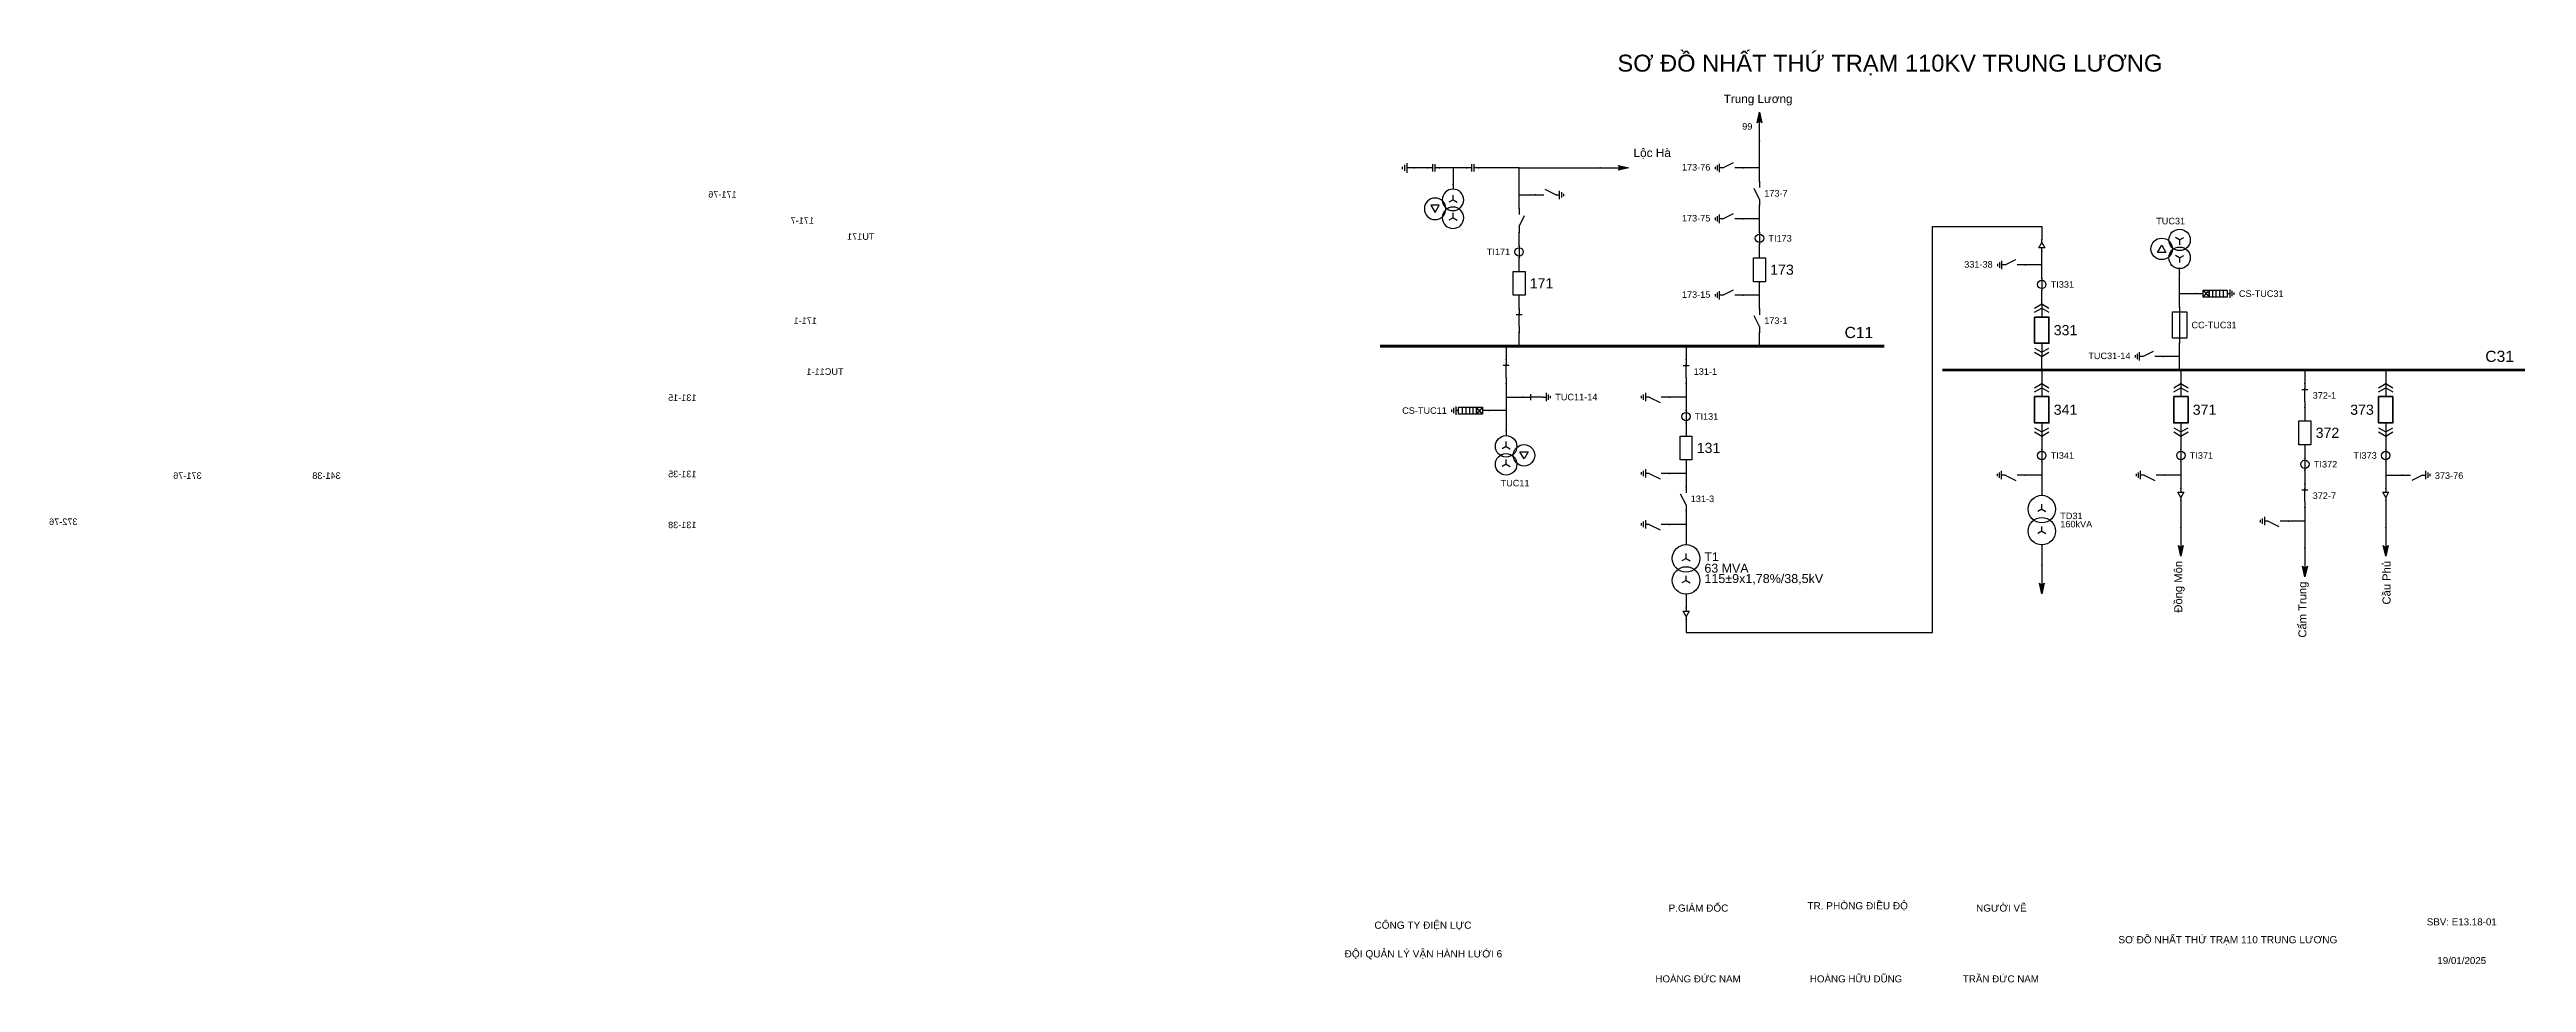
# Model space of a CAD drawing. Header units: millimetres. Extents: x -231 to 288, y 8 to 203.
import ezdxf

# ---------------------------------------------------------------- set-up
doc = ezdxf.new("R2010")
doc.units = ezdxf.units.MM
for name, color, linetype, lineweight in [('BUSBAR_110KV', 1, 'Continuous', 50), ('BUSBAR_35KV', 30, 'Continuous', 50), ('GROUND', 3, 'Continuous', 25), ('HV_110KV', 1, 'Continuous', 25), ('MV_35KV', 30, 'Continuous', 25), ('SLD_OTHER', 7, 'Continuous', 25)]:
    doc.layers.add(name, color=color, linetype=linetype, lineweight=lineweight)
doc.layers.add('SYM_PORTS', color=8, linetype='Continuous', plot=False)
doc.layers.add('TEXT', color=7, linetype='Continuous')
doc.styles.add('SLD_TEXT', font='arial.ttf')

# ---------------------------------------------------------------- blocks, each defined once
blk = doc.blocks.new('SYM_DISCONNECTOR_CLOSED')
at = {"lineweight": 25}
for points in [[(-0.625, 1.25), (0.625, 1.25)], [(0, 2.5), (0, 1.25)], [(0, -1.25), (0, 1.5)], [(0, -1.25), (0, -2.5)]]:
    blk.add_lwpolyline(points, dxfattribs=at)
at = {"layer": 'SYM_PORTS'}
for p in [(0, 2.5), (0, -2.5)]:
    blk.add_point(p, dxfattribs=at)
blk.add_attdef('DEVICE_CODE', (1.625, -0.5), '', height=2)
blk = doc.blocks.new('SYM_CIRCUIT_BREAKER')
at = {"lineweight": 25}
blk.add_lwpolyline([(-1.25, 2.5), (1.25, 2.5), (1.25, -2.5), (-1.25, -2.5)], close=True, dxfattribs=at)
at = {"layer": 'SYM_PORTS'}
for p in [(0, 2.5), (0, -2.5)]:
    blk.add_point(p, dxfattribs=at)
blk.add_attdef('DEVICE_CODE', (2.25, -0.5), '', height=2)
at = {"flags": 1}
blk.add_attdef('RATING', (2.25, -3.5), '', height=2, dxfattribs=at)
blk = doc.blocks.new('SYM_CURRENT_TRANSFORMER')
at = {"lineweight": 25}
blk.add_lwpolyline([(0, 1.25), (0, -1.25)], dxfattribs=at)
blk.add_circle((0, 0), 0.875, dxfattribs=at)
at = {"layer": 'SYM_PORTS'}
for p in [(0, 1.25), (0, -1.25)]:
    blk.add_point(p, dxfattribs=at)
blk.add_attdef('DEVICE_CODE', (1.875, -1.75), '', height=2)
at = {"flags": 1}
blk.add_attdef('RATIO', (1.875, -4.75), '', height=2, dxfattribs=at)
blk = doc.blocks.new('SYM_DISCONNECTOR_OPEN')
at = {"lineweight": 25}
for points in [[(0, -1.25), (-1.125, 1)], [(0, 2.5), (0, 1.25)], [(0, -1.25), (0, -2.5)]]:
    blk.add_lwpolyline(points, dxfattribs=at)
at = {"layer": 'SYM_PORTS'}
for p in [(0, 2.5), (0, -2.5)]:
    blk.add_point(p, dxfattribs=at)
blk.add_attdef('DEVICE_CODE', (1, -0.5), '', height=2)
blk = doc.blocks.new('SYM_EARTHING_SWITCH_OPEN')
at = {"lineweight": 25}
for points in [[(0, -1.25), (-1.125, 1)], [(0, 3), (0, 1.25)], [(-0.875, -2), (0.875, -2)], [(-0.5625, -2.4375), (0.5625, -2.4375)], [(-0.25, -2.875), (0.25, -2.875)], [(0, -1.25), (0, -2)]]:
    blk.add_lwpolyline(points, dxfattribs=at)
at = {"layer": 'SYM_PORTS'}
blk.add_point((0, 3), dxfattribs=at)
blk.add_attdef('DEVICE_CODE', (1.875, 0), '', height=2)
blk = doc.blocks.new('SYM_COUPLING_CAPACITOR')
at = {"lineweight": 25}
for points in [[(-0.75, 0.25), (0.75, 0.25)], [(0, 1.25), (0, 0.25)], [(-0.75, -0.25), (0.75, -0.25)], [(0, -0.25), (0, -1.25)]]:
    blk.add_lwpolyline(points, dxfattribs=at)
at = {"layer": 'SYM_PORTS'}
for p in [(0, 1.25), (0, -1.25)]:
    blk.add_point(p, dxfattribs=at)
blk.add_attdef('DEVICE_CODE', (1.75, -1.75), '', height=2)
blk = doc.blocks.new('SYM_VOLTAGE_TRANSFORMER')
at = {"lineweight": 25}
for points in [[(0, 1.375), (-0.8625, 0.875)], [(0, 4.625), (0, 3.625)], [(0, 1.375), (0, 2.375)], [(0, 1.375), (0.8625, 0.875)], [(0, -2.375), (-0.8625, -2.875)], [(0, -2.375), (0, -1.375)], [(0, -2.375), (0.8625, -2.875)]]:
    blk.add_lwpolyline(points, dxfattribs=at)
blk.add_lwpolyline([(2.875, 0.25), (4.625, 0.25), (3.75, -1.25)], close=True, dxfattribs=at)
for centre in [(0, 1.375), (3.75, -0.5), (0, -2.375)]:
    blk.add_circle(centre, 2.25, dxfattribs=at)
at = {"layer": 'SYM_PORTS'}
blk.add_point((0, 4.625), dxfattribs=at)
blk.add_attdef('DEVICE_CODE', (7, 1.625), '', height=2)
at = {"flags": 1}
blk.add_attdef('RATIO', (7, -1.375), '', height=2, dxfattribs=at)
blk = doc.blocks.new('SYM_GROUND_SYMBOL')
at = {"lineweight": 25}
for points in [[(0, 1.25), (0, -0.25)], [(-1, -0.25), (1, -0.25)], [(-0.625, -0.75), (0.625, -0.75)], [(-0.25, -1.25), (0.25, -1.25)]]:
    blk.add_lwpolyline(points, dxfattribs=at)
at = {"layer": 'SYM_PORTS'}
blk.add_point((0, 1.25), dxfattribs=at)
blk = doc.blocks.new('SYM_LINE_FEEDER_ARROW')
blk.add_hatch(color=7).paths.add_polyline_path([(0, -3), (-0.5, -0.75), (0, -1.25), (0.5, -0.75)])
at = {"lineweight": 25}
blk.add_lwpolyline([(0, 3), (0, -1.25)], dxfattribs=at)
blk.add_lwpolyline([(0, -3), (-0.5, -0.75), (0, -1.25), (0.5, -0.75)], close=True, dxfattribs=at)
at = {"layer": 'SYM_PORTS'}
blk.add_point((0, 3), dxfattribs=at)
blk.add_attdef('LINE_NAME', (1.5, 0), '', height=2)
blk = doc.blocks.new('SYM_EARTHING_SWITCH_CLOSED')
at = {"lineweight": 25}
for points in [[(-0.625, 1.25), (0.625, 1.25)], [(0, 3), (0, 1.25)], [(0, -1.25), (0, 1.5)], [(-0.875, -2), (0.875, -2)], [(-0.5625, -2.4375), (0.5625, -2.4375)], [(-0.25, -2.875), (0.25, -2.875)], [(0, -1.25), (0, -2)]]:
    blk.add_lwpolyline(points, dxfattribs=at)
at = {"layer": 'SYM_PORTS'}
blk.add_point((0, 3), dxfattribs=at)
blk.add_attdef('DEVICE_CODE', (1.875, 0), '', height=2)
blk = doc.blocks.new('SYM_SURGE_ARRESTER')
at = {"lineweight": 25}
for points in [[(-0.75, 2.5), (0.75, 2.5), (0.75, 1.25), (-0.75, 1.25)], [(-0.75, 1.25), (0.75, 1.25), (0.75, -2.5), (-0.75, -2.5)]]:
    blk.add_lwpolyline(points, close=True, dxfattribs=at)
for points in [[(-0.75, 2.5), (0.75, 1.25)], [(0.75, 2.5), (-0.75, 1.25)], [(-0.75, 0.5), (0.75, 0.5)], [(0, 4), (0, 2.5)], [(-0.875, -3.125), (0.875, -3.125)], [(-0.75, -0.25), (0.75, -0.25)], [(-0.75, -1), (0.75, -1)], [(-0.75, -1.75), (0.75, -1.75)], [(-0.5625, -3.5625), (0.5625, -3.5625)], [(-0.25, -4), (0.25, -4)], [(0, -2.5), (0, -3.125)]]:
    blk.add_lwpolyline(points, dxfattribs=at)
at = {"layer": 'SYM_PORTS'}
blk.add_point((0, 4), dxfattribs=at)
blk.add_attdef('DEVICE_CODE', (1.875, 1), '', height=2)
blk = doc.blocks.new('SYM_TRANSFORMER_2W')
at = {"lineweight": 25}
for points in [[(0, 2.3125), (-0.8625, 1.8125)], [(0, 2.3125), (0, 3.3125)], [(0, 2.3125), (0.8625, 1.8125)], [(0, -2.3125), (-0.8625, -2.8125)], [(0, -2.3125), (0, -1.3125)], [(0, -2.3125), (0.8625, -2.8125)]]:
    blk.add_lwpolyline(points, dxfattribs=at)
for centre in [(0, 2.3125), (0, -2.3125)]:
    blk.add_circle(centre, 2.875, dxfattribs=at)
at = {"layer": 'SYM_PORTS'}
for p in [(0, 5.1875), (0, -5.1875)]:
    blk.add_point(p, dxfattribs=at)
blk.add_attdef('DEVICE_CODE', (3.875, 2.1875), '', height=2)
at = {"flags": 1}
for tag, p in [('POWER', (3.875, -0.8125)), ('VOLTAGE_RATIO', (3.875, -3.8125))]:
    blk.add_attdef(tag, p, '', height=2, dxfattribs=at)
blk = doc.blocks.new('SYM_CABLE_TERMINATION')
at = {"lineweight": 25}
blk.add_lwpolyline([(-0.625, 0.5), (0.625, 0.5), (0, -0.625)], close=True, dxfattribs=at)
for points in [[(0, 1.25), (0, 0.5)], [(0, -0.625), (0, -1.25)]]:
    blk.add_lwpolyline(points, dxfattribs=at)
at = {"layer": 'SYM_PORTS'}
for p in [(0, 1.25), (0, -1.25)]:
    blk.add_point(p, dxfattribs=at)
blk = doc.blocks.new('SYM_DRAWOUT_BREAKER')
at = {"lineweight": 25}
for points in [[(-1.5, 4.625), (0, 5.5), (1.5, 4.625)], [(0, 5.5), (0, 2.75)], [(-1.5, 3.75), (0, 4.625), (1.5, 3.75)], [(-1.5, -3.75), (0, -4.625), (1.5, -3.75)], [(-1.5, -4.625), (0, -5.5), (1.5, -4.625)], [(0, -2.75), (0, -5.5)]]:
    blk.add_lwpolyline(points, dxfattribs=at)
at = {"lineweight": 35}
blk.add_lwpolyline([(-1.5, 2.75), (1.5, 2.75), (1.5, -2.75), (-1.5, -2.75)], close=True, dxfattribs=at)
at = {"layer": 'SYM_PORTS'}
for p in [(0, 5.5), (0, -5.5)]:
    blk.add_point(p, dxfattribs=at)
blk.add_attdef('DEVICE_CODE', (2.5, 2.5), '', height=2)
at = {"flags": 1}
blk.add_attdef('RATING', (2.5, -0.5), '', height=2, dxfattribs=at)
blk = doc.blocks.new('SYM_FUSE_DISCONNECTOR')
at = {"lineweight": 25}
blk.add_lwpolyline([(-1.5, 2.75), (1.5, 2.75), (1.5, -2.75), (-1.5, -2.75)], close=True, dxfattribs=at)
blk.add_lwpolyline([(0, 3.75), (0, -3.75)], dxfattribs=at)
at = {"layer": 'SYM_PORTS'}
for p in [(0, 3.75), (0, -3.75)]:
    blk.add_point(p, dxfattribs=at)
blk.add_attdef('DEVICE_CODE', (2.5, 0.75), '', height=2)
at = {"flags": 1}
blk.add_attdef('RATING', (2.5, -2.25), '', height=2, dxfattribs=at)

msp = doc.modelspace()

# ---------------------------------------------------------------- linework, layer by layer
at = {"layer": 'BUSBAR_110KV', "const_width": 0.621}
msp.add_lwpolyline([(47.71, 140.87), (153.38, 140.87)], dxfattribs=at)
at = {"layer": 'BUSBAR_35KV', "const_width": 0.621}
msp.add_lwpolyline([(165.53, 135.87), (287.69, 135.87)], dxfattribs=at)
at = {"layer": 'GROUND'}
msp.add_lwpolyline([(57.67, 178.21), (54.84, 178.21)], dxfattribs=at)
at = {"layer": 'HV_110KV'}
for points in [[(127.24, 178.21), (127.24, 183.88)], [(63, 178.21), (60.17, 178.21)], [(65.84, 178.21), (63, 178.21)], [(63, 178.21), (63, 174.77)], [(76.84, 178.21), (68.34, 178.21)], [(76.84, 172.54), (76.84, 178.21)], [(76.84, 178.21), (93.84, 178.21)], [(127.24, 178.21), (123.8, 178.21)], [(127.24, 175.37), (127.24, 178.21)], [(76.84, 169.71), (76.84, 172.54)], [(76.84, 172.54), (80.28, 172.54)], [(127.24, 167.54), (123.8, 167.54)], [(127.24, 167.54), (127.24, 170.37)], [(127.24, 164.71), (127.24, 167.54)], [(76.84, 161.87), (76.84, 164.71)], [(127.24, 159.37), (127.24, 162.21)], [(76.84, 156.54), (76.84, 159.37)], [(76.84, 148.71), (76.84, 151.54)], [(127.24, 151.54), (123.8, 151.54)], [(127.24, 151.54), (127.24, 154.37)], [(127.24, 148.71), (127.24, 151.54)], [(74.13, 140.87), (74.13, 138.04)], [(76.84, 140.87), (76.84, 143.71)], [(111.84, 140.87), (111.84, 138.04)], [(127.24, 140.87), (127.24, 143.71)], [(74.13, 133.04), (74.13, 130.21)], [(74.13, 130.21), (77.57, 130.21)], [(74.13, 130.21), (74.13, 127.37)], [(111.84, 130.21), (108.39, 130.21)], [(111.84, 133.04), (111.84, 130.21)], [(111.84, 130.21), (111.84, 127.37)], [(74.13, 127.37), (70.68, 127.37)], [(74.13, 127.37), (74.13, 123.12)], [(111.84, 124.87), (111.84, 122.04)], [(111.84, 117.04), (111.84, 114.21)], [(111.84, 114.21), (108.39, 114.21)], [(111.84, 114.21), (111.84, 111.37)], [(111.84, 106.37), (111.84, 103.54)], [(111.84, 103.54), (108.39, 103.54)], [(111.84, 103.54), (111.84, 99.29)]]:
    msp.add_lwpolyline(points, dxfattribs=at)
at = {"layer": 'MV_35KV'}
for points in [[(111.84, 83.58), (111.84, 80.88), (163.5, 80.88), (163.5, 165.91), (186.41, 165.91), (186.41, 163.21)], [(186.41, 157.87), (182.97, 157.87)], [(186.41, 157.87), (186.41, 160.71)], [(186.41, 155.04), (186.41, 157.87)], [(215.29, 151.87), (215.29, 156.12)], [(186.41, 149.71), (186.41, 152.54)], [(215.29, 149.04), (215.29, 151.87)], [(215.29, 151.87), (218.74, 151.87)], [(215.29, 138.71), (215.29, 141.54)], [(186.41, 135.87), (186.41, 138.71)], [(186.41, 135.87), (186.41, 133.04)], [(215.29, 138.71), (211.85, 138.71)], [(215.29, 135.87), (215.29, 138.71)], [(215.56, 135.87), (215.56, 133.04)], [(241.57, 135.87), (241.57, 133.04)], [(258.49, 135.87), (258.49, 133.04)], [(241.57, 128.04), (241.57, 125.21)], [(186.41, 122.04), (186.41, 119.21)], [(215.56, 122.04), (215.56, 119.21)], [(241.57, 120.21), (241.57, 117.37)], [(258.49, 122.04), (258.49, 119.21)], [(186.41, 116.71), (186.41, 113.87)], [(215.56, 116.71), (215.56, 113.87)], [(241.57, 114.87), (241.57, 112.04)], [(258.49, 116.71), (258.49, 113.87)], [(186.41, 113.87), (182.97, 113.87)], [(186.41, 113.87), (186.41, 109.62)], [(215.56, 113.87), (212.12, 113.87)], [(215.56, 113.87), (215.56, 111.04)], [(258.49, 113.87), (261.94, 113.87)], [(258.49, 113.87), (258.49, 111.04)], [(215.56, 108.54), (215.56, 102.87)], [(241.57, 104.21), (238.13, 104.21)], [(241.57, 107.04), (241.57, 104.21)], [(241.57, 104.21), (241.57, 98.54)], [(258.49, 108.54), (258.49, 102.87)], [(111.84, 88.91), (111.84, 86.08)]]:
    msp.add_lwpolyline(points, dxfattribs=at)
at = {"layer": 'SLD_OTHER'}
msp.add_lwpolyline([(186.41, 99.25), (186.41, 95)], dxfattribs=at)

# ---------------------------------------------------------------- block references
at = {"layer": 'GROUND', "rotation": 270}
msp.add_blockref('SYM_GROUND_SYMBOL', (53.59, 178.21), dxfattribs=at)
at = {"layer": 'HV_110KV'}
for name, p, rotation in [('SYM_LINE_FEEDER_ARROW', (127.24, 186.88), 180), ('SYM_COUPLING_CAPACITOR', (58.92, 178.21), 270), ('SYM_COUPLING_CAPACITOR', (67.09, 178.21), 270), ('SYM_LINE_FEEDER_ARROW', (96.84, 178.21), 90)]:
    msp.add_blockref(name, p, dxfattribs=dict(at, rotation=rotation))
ref = msp.add_blockref('SYM_EARTHING_SWITCH_OPEN', (120.8, 178.21), dxfattribs=dict(at, rotation=270))
ref.add_attrib('DEVICE_CODE', '173-76', (110.98, 177.66), dxfattribs={"layer": 'TEXT', "height": 1.37, "style": 'SLD_TEXT'})
ref = msp.add_blockref('SYM_EARTHING_SWITCH_OPEN', (83.28, 172.54), dxfattribs=dict(at, xscale=-1, rotation=90))
ref.add_attrib('DEVICE_CODE', '171-76', (87.15, 171.99), dxfattribs={"layer": 'TEXT', "extrusion": (0, 0, -1), "height": 1.37, "style": 'SLD_TEXT'})
ref = msp.add_blockref('SYM_VOLTAGE_TRANSFORMER', (63, 170.14), dxfattribs=dict(at, xscale=-1))
ref.add_attrib('DEVICE_CODE', 'TU171', (58.26, 163.15), dxfattribs={"layer": 'TEXT', "extrusion": (0, 0, -1), "height": 1.37, "style": 'SLD_TEXT'})
ref = msp.add_blockref('SYM_DISCONNECTOR_OPEN', (127.24, 172.87), dxfattribs=at)
ref.add_attrib('DEVICE_CODE', '173-7', (128.23, 172.2), dxfattribs={"layer": 'TEXT', "height": 1.37, "style": 'SLD_TEXT'})
ref = msp.add_blockref('SYM_DISCONNECTOR_OPEN', (76.84, 167.21), dxfattribs=dict(at, xscale=-1))
ref.add_attrib('DEVICE_CODE', '171-7', (70.95, 166.52), dxfattribs={"layer": 'TEXT', "extrusion": (0, 0, -1), "height": 1.37, "style": 'SLD_TEXT'})
ref = msp.add_blockref('SYM_EARTHING_SWITCH_OPEN', (120.8, 167.54), dxfattribs=dict(at, rotation=270))
ref.add_attrib('DEVICE_CODE', '173-75', (110.98, 166.99), dxfattribs={"layer": 'TEXT', "height": 1.37, "style": 'SLD_TEXT'})
ref = msp.add_blockref('SYM_CURRENT_TRANSFORMER', (76.84, 160.62), dxfattribs=at)
ref.add_attrib('DEVICE_CODE', 'TI171', (70.08, 159.94), dxfattribs={"layer": 'TEXT', "height": 1.37, "style": 'SLD_TEXT'})
ref = msp.add_blockref('SYM_CURRENT_TRANSFORMER', (127.24, 163.46), dxfattribs=at)
ref.add_attrib('DEVICE_CODE', 'TI173', (129.11, 162.78), dxfattribs={"layer": 'TEXT', "height": 1.37, "style": 'SLD_TEXT'})
ref = msp.add_blockref('SYM_CIRCUIT_BREAKER', (76.84, 154.04), dxfattribs=at)
ref.add_attrib('DEVICE_CODE', '171', (79.08, 152.98), dxfattribs={"layer": 'TEXT', "height": 2.122, "style": 'SLD_TEXT'})
ref = msp.add_blockref('SYM_CIRCUIT_BREAKER', (127.24, 156.87), dxfattribs=at)
ref.add_attrib('DEVICE_CODE', '173', (129.48, 155.83), dxfattribs={"layer": 'TEXT', "height": 2.123, "style": 'SLD_TEXT'})
ref = msp.add_blockref('SYM_EARTHING_SWITCH_OPEN', (120.8, 151.54), dxfattribs=dict(at, rotation=270))
ref.add_attrib('DEVICE_CODE', '173-15', (110.98, 150.99), dxfattribs={"layer": 'TEXT', "height": 1.37, "style": 'SLD_TEXT'})
ref = msp.add_blockref('SYM_DISCONNECTOR_CLOSED', (76.84, 146.21), dxfattribs=dict(at, xscale=-1))
ref.add_attrib('DEVICE_CODE', '171-1', (70.33, 145.52), dxfattribs={"layer": 'TEXT', "extrusion": (0, 0, -1), "height": 1.37, "style": 'SLD_TEXT'})
ref = msp.add_blockref('SYM_DISCONNECTOR_OPEN', (127.24, 146.21), dxfattribs=at)
ref.add_attrib('DEVICE_CODE', '173-1', (128.23, 145.53), dxfattribs={"layer": 'TEXT', "height": 1.37, "style": 'SLD_TEXT'})
ref = msp.add_blockref('SYM_DISCONNECTOR_CLOSED', (74.13, 135.54), dxfattribs=dict(at, xscale=-1))
ref.add_attrib('DEVICE_CODE', 'TUC11-1', (64.75, 134.85), dxfattribs={"layer": 'TEXT', "extrusion": (0, 0, -1), "height": 1.37, "style": 'SLD_TEXT'})
ref = msp.add_blockref('SYM_DISCONNECTOR_CLOSED', (111.84, 135.54), dxfattribs=at)
ref.add_attrib('DEVICE_CODE', '131-1', (113.45, 134.86), dxfattribs={"layer": 'TEXT', "height": 1.37, "style": 'SLD_TEXT'})
ref = msp.add_blockref('SYM_EARTHING_SWITCH_OPEN', (105.39, 130.21), dxfattribs=dict(at, xscale=-1, rotation=270))
ref.add_attrib('DEVICE_CODE', '131-15', (95.57, 129.4), dxfattribs={"layer": 'TEXT', "extrusion": (0, 0, -1), "height": 1.37, "style": 'SLD_TEXT'})
ref = msp.add_blockref('SYM_EARTHING_SWITCH_CLOSED', (80.57, 130.21), dxfattribs=dict(at, rotation=90))
ref.add_attrib('DEVICE_CODE', 'TUC11-14', (84.43, 129.52), dxfattribs={"layer": 'TEXT', "height": 1.37, "style": 'SLD_TEXT'})
ref = msp.add_blockref('SYM_SURGE_ARRESTER', (66.68, 127.37), dxfattribs=dict(at, rotation=270))
ref.add_attrib('DEVICE_CODE', 'CS-TUC11', (52.34, 126.69), dxfattribs={"layer": 'TEXT', "height": 1.37, "style": 'SLD_TEXT'})
ref = msp.add_blockref('SYM_CURRENT_TRANSFORMER', (111.84, 126.12), dxfattribs=at)
ref.add_attrib('DEVICE_CODE', 'TI131', (113.7, 125.45), dxfattribs={"layer": 'TEXT', "height": 1.37, "style": 'SLD_TEXT'})
ref = msp.add_blockref('SYM_VOLTAGE_TRANSFORMER', (74.13, 118.5), dxfattribs=at)
ref.add_attrib('DEVICE_CODE', 'TUC11', (72.97, 111.49), dxfattribs={"layer": 'TEXT', "height": 1.37, "style": 'SLD_TEXT'})
ref = msp.add_blockref('SYM_CIRCUIT_BREAKER', (111.84, 119.54), dxfattribs=at)
ref.add_attrib('DEVICE_CODE', '131', (114.08, 118.49), dxfattribs={"layer": 'TEXT', "height": 2.123, "style": 'SLD_TEXT'})
ref = msp.add_blockref('SYM_EARTHING_SWITCH_OPEN', (105.39, 114.21), dxfattribs=dict(at, xscale=-1, rotation=270))
ref.add_attrib('DEVICE_CODE', '131-35', (95.57, 113.4), dxfattribs={"layer": 'TEXT', "extrusion": (0, 0, -1), "height": 1.37, "style": 'SLD_TEXT'})
ref = msp.add_blockref('SYM_DISCONNECTOR_OPEN', (111.84, 108.87), dxfattribs=at)
ref.add_attrib('DEVICE_CODE', '131-3', (112.83, 108.2), dxfattribs={"layer": 'TEXT', "height": 1.37, "style": 'SLD_TEXT'})
ref = msp.add_blockref('SYM_EARTHING_SWITCH_OPEN', (105.39, 103.54), dxfattribs=dict(at, xscale=-1, rotation=270))
ref.add_attrib('DEVICE_CODE', '131-38', (95.57, 102.74), dxfattribs={"layer": 'TEXT', "extrusion": (0, 0, -1), "height": 1.37, "style": 'SLD_TEXT'})
ref = msp.add_blockref('SYM_TRANSFORMER_2W', (111.84, 94.1), dxfattribs=at)
ref.add_attrib('DEVICE_CODE', 'T1', (115.7, 95.84), dxfattribs={"layer": 'TEXT', "height": 1.846, "style": 'SLD_TEXT'})
at = {"layer": 'MV_35KV'}
ref = msp.add_blockref('SYM_VOLTAGE_TRANSFORMER', (215.29, 160.75), dxfattribs=dict(at, rotation=180))
ref.add_attrib('DEVICE_CODE', 'TUC31', (210.39, 166.39), dxfattribs={"layer": 'TEXT', "height": 1.37, "style": 'SLD_TEXT'})
at = {"layer": 'MV_35KV', "rotation": 180}
msp.add_blockref('SYM_CABLE_TERMINATION', (186.41, 161.96), dxfattribs=at)
at = {"layer": 'MV_35KV'}
ref = msp.add_blockref('SYM_EARTHING_SWITCH_OPEN', (179.97, 157.87), dxfattribs=dict(at, rotation=270))
ref.add_attrib('DEVICE_CODE', '331-38', (170.15, 157.32), dxfattribs={"layer": 'TEXT', "height": 1.37, "style": 'SLD_TEXT'})
ref = msp.add_blockref('SYM_CURRENT_TRANSFORMER', (186.41, 153.79), dxfattribs=at)
ref.add_attrib('DEVICE_CODE', 'TI331', (188.28, 153.11), dxfattribs={"layer": 'TEXT', "height": 1.37, "style": 'SLD_TEXT'})
ref = msp.add_blockref('SYM_SURGE_ARRESTER', (222.74, 151.87), dxfattribs=dict(at, rotation=90))
ref.add_attrib('DEVICE_CODE', 'CS-TUC31', (227.73, 151.19), dxfattribs={"layer": 'TEXT', "height": 1.37, "style": 'SLD_TEXT'})
ref = msp.add_blockref('SYM_DRAWOUT_BREAKER', (186.41, 144.21), dxfattribs=at)
ref.add_attrib('DEVICE_CODE', '331', (188.91, 143.16), dxfattribs={"layer": 'TEXT', "height": 2.123, "style": 'SLD_TEXT'})
ref = msp.add_blockref('SYM_FUSE_DISCONNECTOR', (215.29, 145.29), dxfattribs=at)
ref.add_attrib('DEVICE_CODE', 'CC-TUC31', (217.78, 144.61), dxfattribs={"layer": 'TEXT', "height": 1.37, "style": 'SLD_TEXT'})
ref = msp.add_blockref('SYM_EARTHING_SWITCH_OPEN', (208.85, 138.71), dxfattribs=dict(at, rotation=270))
ref.add_attrib('DEVICE_CODE', 'TUC31-14', (196.16, 138.15), dxfattribs={"layer": 'TEXT', "height": 1.37, "style": 'SLD_TEXT'})
ref = msp.add_blockref('SYM_DRAWOUT_BREAKER', (186.41, 127.54), dxfattribs=at)
ref.add_attrib('DEVICE_CODE', '341', (188.91, 126.49), dxfattribs={"layer": 'TEXT', "height": 2.123, "style": 'SLD_TEXT'})
ref = msp.add_blockref('SYM_DRAWOUT_BREAKER', (215.56, 127.54), dxfattribs=at)
ref.add_attrib('DEVICE_CODE', '371', (218.05, 126.49), dxfattribs={"layer": 'TEXT', "height": 2.123, "style": 'SLD_TEXT'})
ref = msp.add_blockref('SYM_DISCONNECTOR_CLOSED', (241.57, 130.54), dxfattribs=at)
ref.add_attrib('DEVICE_CODE', '372-1', (243.19, 129.86), dxfattribs={"layer": 'TEXT', "height": 1.37, "style": 'SLD_TEXT'})
ref = msp.add_blockref('SYM_DRAWOUT_BREAKER', (258.49, 127.54), dxfattribs=at)
ref.add_attrib('DEVICE_CODE', '373', (251.06, 126.49), dxfattribs={"layer": 'TEXT', "height": 2.123, "style": 'SLD_TEXT'})
ref = msp.add_blockref('SYM_CIRCUIT_BREAKER', (241.57, 122.71), dxfattribs=at)
ref.add_attrib('DEVICE_CODE', '372', (243.81, 121.66), dxfattribs={"layer": 'TEXT', "height": 2.123, "style": 'SLD_TEXT'})
ref = msp.add_blockref('SYM_EARTHING_SWITCH_OPEN', (209.12, 113.87), dxfattribs=dict(at, xscale=-1, rotation=270))
ref.add_attrib('DEVICE_CODE', '371-76', (199.3, 113.07), dxfattribs={"layer": 'TEXT', "extrusion": (0, 0, -1), "height": 1.37, "style": 'SLD_TEXT'})
ref = msp.add_blockref('SYM_EARTHING_SWITCH_OPEN', (179.97, 113.87), dxfattribs=dict(at, xscale=-1, rotation=270))
ref.add_attrib('DEVICE_CODE', '341-38', (170.15, 113.07), dxfattribs={"layer": 'TEXT', "extrusion": (0, 0, -1), "height": 1.37, "style": 'SLD_TEXT'})
ref = msp.add_blockref('SYM_CURRENT_TRANSFORMER', (186.41, 117.96), dxfattribs=at)
ref.add_attrib('DEVICE_CODE', 'TI341', (188.28, 117.28), dxfattribs={"layer": 'TEXT', "height": 1.37, "style": 'SLD_TEXT'})
ref = msp.add_blockref('SYM_CURRENT_TRANSFORMER', (215.56, 117.96), dxfattribs=at)
ref.add_attrib('DEVICE_CODE', 'TI371', (217.43, 117.28), dxfattribs={"layer": 'TEXT', "height": 1.37, "style": 'SLD_TEXT'})
ref = msp.add_blockref('SYM_CURRENT_TRANSFORMER', (241.57, 116.12), dxfattribs=at)
ref.add_attrib('DEVICE_CODE', 'TI372', (243.44, 115.45), dxfattribs={"layer": 'TEXT', "height": 1.37, "style": 'SLD_TEXT'})
ref = msp.add_blockref('SYM_CURRENT_TRANSFORMER', (258.49, 117.96), dxfattribs=at)
ref.add_attrib('DEVICE_CODE', 'TI373', (251.73, 117.28), dxfattribs={"layer": 'TEXT', "height": 1.37, "style": 'SLD_TEXT'})
ref = msp.add_blockref('SYM_EARTHING_SWITCH_OPEN', (264.94, 113.87), dxfattribs=dict(at, rotation=90))
ref.add_attrib('DEVICE_CODE', '373-76', (268.8, 113.07), dxfattribs={"layer": 'TEXT', "height": 1.37, "style": 'SLD_TEXT'})
ref = msp.add_blockref('SYM_TRANSFORMER_2W', (186.41, 104.43), dxfattribs=at)
ref.add_attrib('DEVICE_CODE', 'TD31', (190.28, 104.63), dxfattribs={"layer": 'TEXT', "height": 1.37, "style": 'SLD_TEXT'})
for name, p in [('SYM_CABLE_TERMINATION', (215.56, 109.79)), ('SYM_CABLE_TERMINATION', (258.49, 109.79)), ('SYM_LINE_FEEDER_ARROW', (215.56, 99.87)), ('SYM_LINE_FEEDER_ARROW', (258.49, 99.87)), ('SYM_LINE_FEEDER_ARROW', (241.57, 95.54)), ('SYM_CABLE_TERMINATION', (111.84, 84.83))]:
    msp.add_blockref(name, p, dxfattribs=at)
ref = msp.add_blockref('SYM_DISCONNECTOR_CLOSED', (241.57, 109.54), dxfattribs=at)
ref.add_attrib('DEVICE_CODE', '372-7', (243.19, 108.86), dxfattribs={"layer": 'TEXT', "height": 1.37, "style": 'SLD_TEXT'})
ref = msp.add_blockref('SYM_EARTHING_SWITCH_OPEN', (235.13, 104.21), dxfattribs=dict(at, xscale=-1, rotation=270))
ref.add_attrib('DEVICE_CODE', '372-76', (225.31, 103.4), dxfattribs={"layer": 'TEXT', "extrusion": (0, 0, -1), "height": 1.37, "style": 'SLD_TEXT'})
at = {"layer": 'SLD_OTHER'}
msp.add_blockref('SYM_LINE_FEEDER_ARROW', (186.41, 92), dxfattribs=at)

# ---------------------------------------------------------------- texts
at = {"layer": 'TEXT', "attachment_point": 7, "style": 'SLD_TEXT'}
for s, insert, char_height in [('SƠ ĐỒ NHẤT THỨ TRẠM 110KV TRUNG LƯƠNG', (97.46, 197.6), 3.5494), ('Trung Lương', (119.75, 191.29), 1.7533), ('99', (123.62, 186.2), 1.37), ('Lộc Hà', (100.83, 180.1), 1.773), ('C11', (145.08, 142.53), 2.342), ('C31', (279.38, 137.53), 2.343), ('160kVA', (190.28, 102.88), 1.37), ('63 MVA', (115.7, 93.39), 1.861), ('115±9x1,78%/38,5kV', (115.7, 90.89), 1.8753), ('P.GIÁM ĐỐC', (108.17, 22.38), 1.496), ('TR. PHÒNG ĐIỀU ĐỘ', (137.26, 22.55), 1.5104), ('NGƯỜI VẼ', (172.65, 22.39), 1.485), ('SBV: E13.18-01', (267.11, 19.51), 1.464), ('CÔNG TY ĐIỆN LỰC', (46.52, 18.48), 1.5115), ('SƠ ĐỒ NHẤT THỨ TRẠM 110 TRUNG LƯƠNG', (202.46, 15.44), 1.5142), ('ĐỘI QUẢN LÝ VẬN HÀNH LƯỚI 6', (40.25, 12.39), 1.5221), ('19/01/2025', (269.32, 11.4), 1.464), ('HOÀNG ĐỨC NAM', (105.42, 7.57), 1.464), ('HOÀNG HỮU DŨNG', (137.8, 7.57), 1.464), ('TRẦN ĐỨC NAM', (169.87, 7.57), 1.464)]:
    msp.add_mtext(s, dxfattribs=dict(at, insert=insert, char_height=char_height))
at = {"layer": 'TEXT', "char_height": 1.682, "attachment_point": 7, "rotation": 90, "style": 'SLD_TEXT'}
for s, insert in [('Đồng Môn', (216.36, 85.04)), ('Cầu Phủ', (259.53, 86.74)), ('Cẩm Trung', (242.38, 79.8))]:
    msp.add_mtext(s, dxfattribs=dict(at, insert=insert))

doc.saveas('drawing.dxf')
